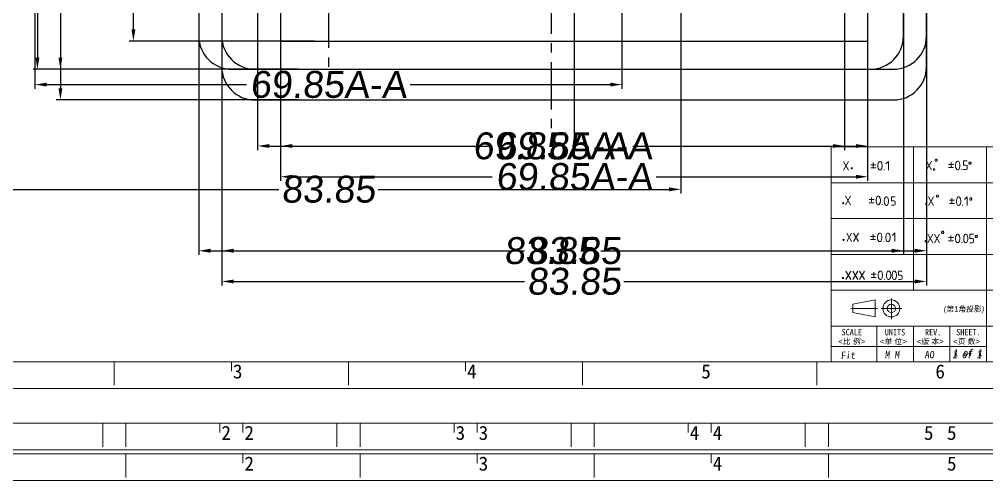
# Model space of a CAD drawing. Extents: x -144 to 4730, y -3845 to 502.
# Drawn here: x -9 to 106.1, y -279.9 to -225 of the extents above; entities that cross this region are included whole.
import ezdxf

# ---------------------------------------------------------------- set-up
doc = ezdxf.new("R2010")
doc.units = 0
doc.header["$LTSCALE"] = 15
doc.header["$MEASUREMENT"] = 0
doc.linetypes.add('CENTER', pattern=[0.6, 0.375, -0.075, 0.075, -0.075])
doc.layers.get('0').update_dxf_attribs({"linetype": 'CONTINUOUS'})
doc.layers.get('Defpoints').update_dxf_attribs({"linetype": 'CONTINUOUS'})
doc.layers.add('ce', color=1, linetype='CENTER', lineweight=5)
doc.layers.add('轮廊线', color=7, linetype='CONTINUOUS', lineweight=13)
doc.styles.get("Standard").update_dxf_attribs({"font": 'txt', "width": 0.8})
doc.styles.add('文字', font='宋体.ttf', dxfattribs={"oblique": 5})
doc.styles.add('标准', font='arial.ttf', dxfattribs={"oblique": 5})
doc.dimstyles.new('MSTD', dxfattribs={"dimtxt": 3.2, "dimasz": 1.4, "dimexe": 0.5, "dimexo": 0.5, "dimgap": 0.5, "dimtad": 0, "dimzin": 1, "dimdsep": 46, "dimtxsty": '标准', "dimcen": 0, "dimclrd": 5, "dimclre": 5, "dimclrt": 3, "dimadec": 1, "dimazin": 2, "dimtfac": 0.5, "dimtmove": 0, "dimatfit": 3, "dimfxl": 0, "dimlwd": -1, "dimarcsym": 0})

# ---------------------------------------------------------------- blocks, each defined once
blk = doc.blocks.new('A4h')
at = {"layer": '轮廊线', "color": 7, "lineweight": 13}
for p, q in [((-252.81, 3.71), (-4.81, 3.71)), ((-223.31, 3.71), (-223.31, 0.45)), ((-207.06, 3.71), (-207.06, 2.41)), ((-190.8, 3.71), (-190.8, 0.45)), ((-174.54, 3.71), (-174.54, 2.41)), ((-158.28, 3.71), (-158.28, 0.45)), ((-142.03, 3.71), (-142.03, 2.41)), ((-125.77, 3.71), (-125.77, 0.45)), ((-93.25, 3.71), (-93.25, 0.45)), ((0, 0), (-257.52, 0))]:
    blk.add_line(p, q, dxfattribs=at)
at = {"layer": '轮廊线', "color": 7}
for s, p in [('2', (-206.85, 1.4)), ('3', (-174.33, 1.4)), ('4', (-141.82, 1.4)), ('5', (-109.3, 1.4)), ('6', (-76.79, 1.4))]:
    blk.add_text(s, height=1.95, dxfattribs=at).set_placement(p)
blk = doc.blocks.new('*D248')
at = {"color": 5, "lineweight": -2}
for p, q in [((-14.19, -216.33), (-14.19, -245.74)), ((69.66, -216.33), (69.66, -245.74))]:
    blk.add_line(p, q, dxfattribs=at)
at = {"color": 5}
for p, q in [((-12.79, -245.24), (21.82, -245.24)), ((33.64, -245.24), (68.26, -245.24))]:
    blk.add_line(p, q, dxfattribs=at)
for points in [[(-12.79, -245.47), (-12.79, -245), (-14.19, -245.24)], [(68.26, -245), (68.26, -245.47), (69.66, -245.24)]]:
    blk.add_solid(points, dxfattribs=at)
at = {"layer": 'Defpoints', "color": 0, "lineweight": -3}
for p in [(-14.19, -215.83), (69.66, -215.83), (69.66, -245.24)]:
    blk.add_point(p, dxfattribs=at)
at = {"color": 3, "lineweight": -2, "insert": (27.73, -245.24), "char_height": 3.2, "attachment_point": 5, "style": '标准'}
blk.add_mtext('83.85', dxfattribs=at)
blk = doc.blocks.new('*D249')
at = {"color": 5, "lineweight": -2}
for p, q in [((62.66, -212.43), (62.66, -233.27)), ((-7.19, -214.77), (-7.19, -233.27))]:
    blk.add_line(p, q, dxfattribs=at)
at = {"color": 5}
for p, q in [((-5.79, -232.77), (17.99, -232.77)), ((37.47, -232.77), (61.26, -232.77))]:
    blk.add_line(p, q, dxfattribs=at)
for points in [[(-5.79, -233), (-5.79, -232.54), (-7.19, -232.77)], [(61.26, -232.54), (61.26, -233), (62.66, -232.77)]]:
    blk.add_solid(points, dxfattribs=at)
at = {"layer": 'Defpoints', "color": 0, "lineweight": -3}
for p in [(62.66, -211.93), (-7.19, -214.27), (62.66, -232.77)]:
    blk.add_point(p, dxfattribs=at)
at = {"color": 3, "lineweight": -2, "insert": (27.73, -232.77), "char_height": 3.2, "attachment_point": 5, "style": '标准'}
blk.add_mtext('69.85A-A', dxfattribs=at)
blk = doc.blocks.new('*D271')
at = {"color": 5, "lineweight": -2}
for p, q in [((15.04, -227.29), (15.04, -256.7)), ((98.89, -227.29), (98.89, -256.7))]:
    blk.add_line(p, q, dxfattribs=at)
at = {"color": 5}
for p, q in [((16.44, -256.2), (51.06, -256.2)), ((62.88, -256.2), (97.49, -256.2))]:
    blk.add_line(p, q, dxfattribs=at)
for points in [[(16.44, -256.43), (16.44, -255.97), (15.04, -256.2)], [(97.49, -255.97), (97.49, -256.43), (98.89, -256.2)]]:
    blk.add_solid(points, dxfattribs=at)
at = {"layer": 'Defpoints', "color": 0, "lineweight": -3}
for p in [(15.04, -226.79), (98.89, -226.79), (98.89, -256.2)]:
    blk.add_point(p, dxfattribs=at)
at = {"color": 3, "lineweight": -2, "insert": (56.97, -256.2), "char_height": 3.2, "attachment_point": 5, "style": '标准'}
blk.add_mtext('83.85', dxfattribs=at)
blk = doc.blocks.new('*D272')
at = {"color": 5, "lineweight": -2}
for p, q in [((91.89, -223.4), (91.89, -244.24)), ((22.04, -225.73), (22.04, -244.24))]:
    blk.add_line(p, q, dxfattribs=at)
at = {"color": 5}
for p, q in [((23.44, -243.74), (47.23, -243.74)), ((66.71, -243.74), (90.49, -243.74))]:
    blk.add_line(p, q, dxfattribs=at)
for points in [[(23.44, -243.97), (23.44, -243.5), (22.04, -243.74)], [(90.49, -243.5), (90.49, -243.97), (91.89, -243.74)]]:
    blk.add_solid(points, dxfattribs=at)
at = {"layer": 'Defpoints', "color": 0, "lineweight": -3}
for p in [(91.89, -222.9), (22.04, -225.23), (91.89, -243.74)]:
    blk.add_point(p, dxfattribs=at)
at = {"color": 3, "lineweight": -2, "insert": (56.97, -243.74), "char_height": 3.2, "attachment_point": 5, "style": '标准'}
blk.add_mtext('69.85A-A', dxfattribs=at)
blk = doc.blocks.new('*D273')
at = {"color": 5, "lineweight": -2}
for p, q in [((26.09, -157.75), (4.03, -157.75)), ((26.09, -227.6), (4.03, -227.6))]:
    blk.add_line(p, q, dxfattribs=at)
at = {"color": 5}
for p, q in [((4.53, -182.94), (4.53, -159.15)), ((4.53, -226.2), (4.53, -202.41))]:
    blk.add_line(p, q, dxfattribs=at)
for points in [[(4.29, -159.15), (4.76, -159.15), (4.53, -157.75)], [(4.76, -226.2), (4.29, -226.2), (4.53, -227.6)]]:
    blk.add_solid(points, dxfattribs=at)
at = {"layer": 'Defpoints', "color": 0, "lineweight": -3}
for p in [(4.53, -157.75), (26.59, -157.75), (26.59, -227.6)]:
    blk.add_point(p, dxfattribs=at)
at = {"color": 3, "lineweight": -2, "insert": (4.53, -192.68), "char_height": 3.2, "attachment_point": 5, "rotation": 90, "style": '标准'}
blk.add_mtext('69.85A-A', dxfattribs=at)
blk = doc.blocks.new('*D274')
at = {"color": 5, "lineweight": -2}
for p, q in [((24.14, -150.75), (-4.66, -150.75)), ((24.14, -234.6), (-4.66, -234.6))]:
    blk.add_line(p, q, dxfattribs=at)
at = {"color": 5}
for p, q in [((-4.16, -152.15), (-4.16, -186.76)), ((-4.16, -198.59), (-4.16, -233.2))]:
    blk.add_line(p, q, dxfattribs=at)
for points in [[(-4.39, -152.15), (-3.93, -152.15), (-4.16, -150.75)], [(-3.93, -233.2), (-4.39, -233.2), (-4.16, -234.6)]]:
    blk.add_solid(points, dxfattribs=at)
at = {"layer": 'Defpoints', "color": 0, "lineweight": -3}
for p in [(24.64, -150.75), (-4.16, -234.6), (24.64, -234.6)]:
    blk.add_point(p, dxfattribs=at)
at = {"color": 3, "lineweight": -2, "insert": (-4.16, -192.68), "char_height": 3.2, "attachment_point": 5, "rotation": 90, "style": '标准'}
blk.add_mtext('83.85', dxfattribs=at)
blk = doc.blocks.new('*D294')
at = {"color": 5, "lineweight": -2}
for p, q in [((15.04, -223.64), (15.04, -253.05)), ((98.89, -223.64), (98.89, -253.05))]:
    blk.add_line(p, q, dxfattribs=at)
at = {"color": 5}
for p, q in [((16.44, -252.55), (51.06, -252.55)), ((62.88, -252.55), (97.49, -252.55))]:
    blk.add_line(p, q, dxfattribs=at)
for points in [[(16.44, -252.78), (16.44, -252.31), (15.04, -252.55)], [(97.49, -252.31), (97.49, -252.78), (98.89, -252.55)]]:
    blk.add_solid(points, dxfattribs=at)
at = {"layer": 'Defpoints', "color": 0, "lineweight": -3}
for p in [(15.04, -223.14), (98.89, -223.14), (98.89, -252.55)]:
    blk.add_point(p, dxfattribs=at)
at = {"color": 3, "lineweight": -2, "insert": (56.97, -252.55), "char_height": 3.2, "attachment_point": 5, "style": '标准'}
blk.add_mtext('83.85', dxfattribs=at)
blk = doc.blocks.new('*D295')
at = {"color": 5, "lineweight": -2}
for p, q in [((91.89, -219.74), (91.89, -240.58)), ((22.04, -222.08), (22.04, -240.58))]:
    blk.add_line(p, q, dxfattribs=at)
at = {"color": 5}
for p, q in [((23.44, -240.08), (47.23, -240.08)), ((66.71, -240.08), (90.49, -240.08))]:
    blk.add_line(p, q, dxfattribs=at)
for points in [[(23.44, -240.31), (23.44, -239.85), (22.04, -240.08)], [(90.49, -239.85), (90.49, -240.31), (91.89, -240.08)]]:
    blk.add_solid(points, dxfattribs=at)
at = {"layer": 'Defpoints', "color": 0, "lineweight": -3}
for p in [(91.89, -219.24), (22.04, -221.58), (91.89, -240.08)]:
    blk.add_point(p, dxfattribs=at)
at = {"color": 3, "lineweight": -2, "insert": (56.97, -240.08), "char_height": 3.2, "attachment_point": 5, "style": '标准'}
blk.add_mtext('69.85A-A', dxfattribs=at)
blk = doc.blocks.new('*D297')
at = {"color": 5, "lineweight": -2}
for p, q in [((24.14, -147.1), (-4.66, -147.1)), ((24.14, -230.95), (-4.66, -230.95))]:
    blk.add_line(p, q, dxfattribs=at)
at = {"color": 5}
for p, q in [((-4.16, -148.5), (-4.16, -183.11)), ((-4.16, -194.93), (-4.16, -229.55))]:
    blk.add_line(p, q, dxfattribs=at)
for points in [[(-4.39, -148.5), (-3.93, -148.5), (-4.16, -147.1)], [(-3.93, -229.55), (-4.39, -229.55), (-4.16, -230.95)]]:
    blk.add_solid(points, dxfattribs=at)
at = {"layer": 'Defpoints', "color": 0, "lineweight": -3}
for p in [(24.64, -147.1), (-4.16, -230.95), (24.64, -230.95)]:
    blk.add_point(p, dxfattribs=at)
at = {"color": 3, "lineweight": -2, "insert": (-4.16, -189.02), "char_height": 3.2, "attachment_point": 5, "rotation": 90, "style": '标准'}
blk.add_mtext('83.85', dxfattribs=at)
blk = doc.blocks.new('*D317')
at = {"color": 5, "lineweight": -2}
for p, q in [((12.3, -223.64), (12.3, -253.05)), ((96.15, -223.64), (96.15, -253.05))]:
    blk.add_line(p, q, dxfattribs=at)
at = {"color": 5}
for p, q in [((13.7, -252.55), (48.31, -252.55)), ((60.14, -252.55), (94.75, -252.55))]:
    blk.add_line(p, q, dxfattribs=at)
for points in [[(13.7, -252.78), (13.7, -252.31), (12.3, -252.55)], [(94.75, -252.31), (94.75, -252.78), (96.15, -252.55)]]:
    blk.add_solid(points, dxfattribs=at)
at = {"layer": 'Defpoints', "color": 0, "lineweight": -3}
for p in [(12.3, -223.14), (96.15, -223.14), (96.15, -252.55)]:
    blk.add_point(p, dxfattribs=at)
at = {"color": 3, "lineweight": -2, "insert": (54.23, -252.55), "char_height": 3.2, "attachment_point": 5, "style": '标准'}
blk.add_mtext('83.85', dxfattribs=at)
blk = doc.blocks.new('*D318')
at = {"color": 5, "lineweight": -2}
for p, q in [((89.15, -219.74), (89.15, -240.58)), ((19.3, -222.08), (19.3, -240.58))]:
    blk.add_line(p, q, dxfattribs=at)
at = {"color": 5}
for p, q in [((20.7, -240.08), (44.49, -240.08)), ((63.97, -240.08), (87.75, -240.08))]:
    blk.add_line(p, q, dxfattribs=at)
for points in [[(20.7, -240.31), (20.7, -239.85), (19.3, -240.08)], [(87.75, -239.85), (87.75, -240.31), (89.15, -240.08)]]:
    blk.add_solid(points, dxfattribs=at)
at = {"layer": 'Defpoints', "color": 0, "lineweight": -3}
for p in [(89.15, -219.24), (19.3, -221.58), (89.15, -240.08)]:
    blk.add_point(p, dxfattribs=at)
at = {"color": 3, "lineweight": -2, "insert": (54.23, -240.08), "char_height": 3.2, "attachment_point": 5, "style": '标准'}
blk.add_mtext('69.85A-A', dxfattribs=at)
blk = doc.blocks.new('*D320')
at = {"color": 5, "lineweight": -2}
for p, q in [((21.4, -147.1), (-7.4, -147.1)), ((21.4, -230.95), (-7.4, -230.95))]:
    blk.add_line(p, q, dxfattribs=at)
at = {"color": 5}
for p, q in [((-6.9, -148.5), (-6.9, -183.11)), ((-6.9, -194.93), (-6.9, -229.55))]:
    blk.add_line(p, q, dxfattribs=at)
for points in [[(-7.13, -148.5), (-6.67, -148.5), (-6.9, -147.1)], [(-6.67, -229.55), (-7.13, -229.55), (-6.9, -230.95)]]:
    blk.add_solid(points, dxfattribs=at)
at = {"layer": 'Defpoints', "color": 0, "lineweight": -3}
for p in [(21.9, -147.1), (-6.9, -230.95), (21.9, -230.95)]:
    blk.add_point(p, dxfattribs=at)
at = {"color": 3, "lineweight": -2, "insert": (-6.9, -189.02), "char_height": 3.2, "attachment_point": 5, "rotation": 90, "style": '标准'}
blk.add_mtext('83.85', dxfattribs=at)

msp = doc.modelspace()

# ---------------------------------------------------------------- linework, layer by layer
at = {"color": 1, "linetype": 'CENTER'}
for p, q in [((27.73, -132.782), (27.73, -231.119)), ((54.228, -140.092), (54.228, -238.429)), ((56.97, -140.092), (56.97, -238.429)), ((56.97, -143.747), (56.97, -242.084))]:
    msp.add_line(p, q, dxfattribs=at)
at = {"color": 7, "linetype": 'Continuous'}
for p, q in [((12.303, -151.02), (12.303, -227.02)), ((15.045, -151.02), (15.045, -227.02)), ((96.153, -227.02), (96.153, -151.02)), ((98.895, -227.02), (98.895, -151.02)), ((15.045, -154.675), (15.045, -230.675)), ((98.895, -230.675), (98.895, -154.675)), ((22.045, -157.75), (22.045, -227.6)), ((91.895, -227.6), (91.895, -157.75)), ((22.045, -227.6), (91.895, -227.6)), ((16.228, -230.945), (92.228, -230.945)), ((18.97, -230.945), (94.97, -230.945)), ((18.97, -234.6), (94.97, -234.6))]:
    msp.add_line(p, q, dxfattribs=at)
for centre, start, end in [((16.228, -227.02), 180, 270), ((18.97, -227.02), 180, 270), ((92.228, -227.02), 270, 0), ((94.97, -227.02), 270, 0), ((18.97, -230.675), 180, 270), ((94.97, -230.675), 270, 0)]:
    msp.add_arc(centre, 3.925, start, end, dxfattribs=at)
at = {"layer": 'ce', "lineweight": 0}
for p, q in [((94.712, -260.703), (94.712, -258.246)), ((94.712, -260.703), (94.712, -258.246)), ((89.891, -259.411), (93.05, -259.411)), ((89.891, -259.411), (93.05, -259.411)), ((93.502, -259.411), (95.969, -259.411)), ((93.502, -259.411), (95.969, -259.411))]:
    msp.add_line(p, q, dxfattribs=at)
at = {"layer": '轮廊线', "color": 7, "linetype": 'Continuous', "lineweight": 9}
for p, q in [((87.546, -240.195), (87.546, -265.771)), ((87.546, -240.195), (161.634, -240.195)), ((87.546, -240.195), (87.546, -265.771)), ((87.546, -240.195), (161.634, -240.195)), ((97.335, -240.195), (97.335, -257.245)), ((97.335, -240.195), (97.335, -257.245)), ((106.04, -240.195), (106.04, -265.771)), ((106.04, -240.195), (106.04, -265.771)), ((87.546, -244.458), (119.377, -244.458)), ((87.546, -244.458), (119.377, -244.458)), ((87.546, -248.72), (161.634, -248.72)), ((87.546, -248.72), (161.634, -248.72)), ((87.546, -252.983), (161.634, -252.983)), ((87.546, -252.983), (161.634, -252.983)), ((87.546, -257.245), (161.634, -257.245)), ((87.546, -257.245), (161.634, -257.245)), ((92.782, -258.401), (90.112, -258.906)), ((92.782, -258.401), (90.112, -258.906)), ((90.112, -258.906), (90.112, -259.411)), ((90.112, -258.906), (90.112, -259.411)), ((92.782, -258.401), (92.782, -259.411)), ((92.782, -258.401), (92.782, -259.411)), ((90.112, -259.915), (90.112, -259.411)), ((90.112, -259.915), (90.112, -259.411)), ((92.782, -260.42), (90.112, -259.915)), ((92.782, -260.42), (90.112, -259.915)), ((92.782, -260.42), (92.782, -259.411)), ((92.782, -260.42), (92.782, -259.411)), ((87.546, -261.508), (161.634, -261.508)), ((87.546, -261.508), (161.634, -261.508)), ((92.982, -261.508), (92.982, -265.771)), ((92.982, -261.508), (92.982, -265.771)), ((97.335, -261.508), (97.335, -265.771)), ((97.335, -261.508), (97.335, -265.771)), ((101.688, -261.508), (101.688, -265.771)), ((101.688, -261.508), (101.688, -265.771)), ((106.04, -263.946), (87.546, -263.946)), ((106.04, -263.946), (87.546, -263.946))]:
    msp.add_line(p, q, dxfattribs=at)
at = {"layer": '轮廊线', "color": 3, "lineweight": 9}
for p, q in [((99.907, -241.724), (99.97, -241.63)), ((99.907, -241.724), (99.97, -241.63)), ((99.97, -241.63), (100.096, -241.63)), ((99.97, -241.63), (100.096, -241.63)), ((100.096, -241.63), (100.159, -241.724)), ((100.096, -241.63), (100.159, -241.724)), ((89.019, -241.916), (89.603, -242.939)), ((89.019, -242.939), (89.603, -241.916)), ((89.019, -241.916), (89.603, -242.939)), ((89.019, -242.939), (89.603, -241.916)), ((89.927, -242.734), (89.959, -242.671)), ((89.927, -242.734), (89.959, -242.671)), ((89.959, -242.813), (89.927, -242.734)), ((89.959, -242.813), (89.927, -242.734)), ((89.959, -242.671), (90.053, -242.671)), ((89.959, -242.671), (90.053, -242.671)), ((90.053, -242.813), (89.959, -242.813)), ((90.053, -242.813), (89.959, -242.813)), ((90.053, -242.671), (90.084, -242.734)), ((90.053, -242.671), (90.084, -242.734)), ((90.084, -242.734), (90.053, -242.813)), ((90.084, -242.734), (90.053, -242.813)), ((92.267, -242.309), (92.866, -242.309)), ((92.267, -242.309), (92.866, -242.309)), ((92.267, -242.687), (92.866, -242.687)), ((92.267, -242.687), (92.866, -242.687)), ((92.566, -242.058), (92.566, -242.593)), ((92.566, -242.058), (92.566, -242.593)), ((93.141, -242.135), (93.104, -242.354)), ((93.141, -242.135), (93.104, -242.354)), ((93.104, -242.354), (93.104, -242.501)), ((93.104, -242.354), (93.104, -242.501)), ((93.104, -242.501), (93.141, -242.72)), ((93.104, -242.501), (93.141, -242.72)), ((93.25, -241.952), (93.141, -242.135)), ((93.25, -241.952), (93.141, -242.135)), ((93.141, -242.72), (93.25, -242.903)), ((93.141, -242.72), (93.25, -242.903)), ((93.323, -241.916), (93.25, -241.952)), ((93.323, -241.916), (93.25, -241.952)), ((93.396, -241.916), (93.323, -241.916)), ((93.396, -241.916), (93.323, -241.916)), ((93.469, -241.952), (93.396, -241.916)), ((93.469, -241.952), (93.396, -241.916)), ((93.579, -242.135), (93.469, -241.952)), ((93.579, -242.135), (93.469, -241.952)), ((93.469, -242.903), (93.579, -242.72)), ((93.469, -242.903), (93.579, -242.72)), ((93.616, -242.354), (93.579, -242.135)), ((93.616, -242.354), (93.579, -242.135)), ((93.579, -242.72), (93.616, -242.501)), ((93.579, -242.72), (93.616, -242.501)), ((93.616, -242.501), (93.616, -242.354)), ((93.616, -242.501), (93.616, -242.354)), ((94.367, -241.916), (94.075, -242.208)), ((94.367, -241.916), (94.075, -242.208)), ((94.367, -242.939), (94.367, -241.916)), ((94.367, -242.939), (94.367, -241.916)), ((98.905, -241.877), (99.49, -242.9)), ((98.905, -242.9), (99.49, -241.877)), ((98.905, -241.877), (99.49, -242.9)), ((98.905, -242.9), (99.49, -241.877)), ((99.717, -242.866), (99.748, -242.803)), ((99.717, -242.866), (99.748, -242.803)), ((99.748, -242.803), (99.843, -242.803)), ((99.748, -242.803), (99.843, -242.803)), ((99.843, -242.803), (99.874, -242.866)), ((99.843, -242.803), (99.874, -242.866)), ((99.907, -241.787), (99.907, -241.724)), ((99.907, -241.787), (99.907, -241.724)), ((99.97, -241.882), (99.907, -241.787)), ((99.97, -241.882), (99.907, -241.787)), ((100.096, -241.882), (99.97, -241.882)), ((100.096, -241.882), (99.97, -241.882)), ((100.159, -241.787), (100.096, -241.882)), ((100.159, -241.787), (100.096, -241.882)), ((100.159, -241.724), (100.159, -241.787)), ((100.159, -241.724), (100.159, -241.787)), ((101.525, -242.271), (102.123, -242.271)), ((101.525, -242.271), (102.123, -242.271)), ((101.525, -242.648), (102.123, -242.648)), ((101.525, -242.648), (102.123, -242.648)), ((101.824, -242.019), (101.824, -242.554)), ((101.824, -242.019), (101.824, -242.554)), ((102.398, -242.096), (102.362, -242.316)), ((102.398, -242.096), (102.362, -242.316)), ((102.362, -242.316), (102.362, -242.462)), ((102.362, -242.316), (102.362, -242.462)), ((102.362, -242.462), (102.398, -242.681)), ((102.362, -242.462), (102.398, -242.681)), ((102.508, -241.914), (102.398, -242.096)), ((102.508, -241.914), (102.398, -242.096)), ((102.398, -242.681), (102.508, -242.864)), ((102.398, -242.681), (102.508, -242.864)), ((102.581, -241.877), (102.508, -241.914)), ((102.581, -241.877), (102.508, -241.914)), ((102.654, -241.877), (102.581, -241.877)), ((102.654, -241.877), (102.581, -241.877)), ((102.727, -241.914), (102.654, -241.877)), ((102.727, -241.914), (102.654, -241.877)), ((102.837, -242.096), (102.727, -241.914)), ((102.837, -242.096), (102.727, -241.914)), ((102.727, -242.864), (102.837, -242.681)), ((102.727, -242.864), (102.837, -242.681)), ((102.874, -242.316), (102.837, -242.096)), ((102.874, -242.316), (102.837, -242.096)), ((102.837, -242.681), (102.874, -242.462)), ((102.837, -242.681), (102.874, -242.462)), ((102.874, -242.462), (102.874, -242.316)), ((102.874, -242.462), (102.874, -242.316)), ((103.103, -242.9), (103.103, -242.827)), ((103.103, -242.9), (103.103, -242.827)), ((103.315, -241.858), (103.753, -241.858)), ((103.315, -242.37), (103.315, -241.858)), ((103.315, -241.858), (103.753, -241.858)), ((103.315, -242.37), (103.315, -241.858)), ((103.607, -242.37), (103.315, -242.37)), ((103.607, -242.37), (103.315, -242.37)), ((103.717, -242.406), (103.607, -242.37)), ((103.717, -242.406), (103.607, -242.37)), ((103.607, -242.881), (103.717, -242.845)), ((103.607, -242.881), (103.717, -242.845)), ((103.753, -242.516), (103.717, -242.406)), ((103.753, -242.516), (103.717, -242.406)), ((103.717, -242.845), (103.753, -242.735)), ((103.717, -242.845), (103.753, -242.735)), ((103.753, -242.735), (103.753, -242.516)), ((103.753, -242.735), (103.753, -242.516)), ((103.949, -242.082), (104.012, -241.987)), ((103.949, -242.082), (104.012, -241.987)), ((103.949, -242.145), (103.949, -242.082)), ((103.949, -242.145), (103.949, -242.082)), ((104.012, -242.239), (103.949, -242.145)), ((104.012, -242.239), (103.949, -242.145)), ((104.012, -241.987), (104.138, -241.987)), ((104.012, -241.987), (104.138, -241.987)), ((104.138, -242.239), (104.012, -242.239)), ((104.138, -242.239), (104.012, -242.239)), ((104.138, -241.987), (104.201, -242.082)), ((104.138, -241.987), (104.201, -242.082)), ((104.201, -242.145), (104.138, -242.239)), ((104.201, -242.145), (104.138, -242.239)), ((104.201, -242.082), (104.201, -242.145)), ((104.201, -242.082), (104.201, -242.145)), ((93.25, -242.903), (93.323, -242.939)), ((93.25, -242.903), (93.323, -242.939)), ((93.323, -242.939), (93.396, -242.939)), ((93.323, -242.939), (93.396, -242.939)), ((93.396, -242.939), (93.469, -242.903)), ((93.396, -242.939), (93.469, -242.903)), ((93.845, -242.939), (93.845, -242.866)), ((93.845, -242.939), (93.845, -242.866)), ((99.748, -242.945), (99.717, -242.866)), ((99.748, -242.945), (99.717, -242.866)), ((99.843, -242.945), (99.748, -242.945)), ((99.843, -242.945), (99.748, -242.945)), ((99.874, -242.866), (99.843, -242.945)), ((99.874, -242.866), (99.843, -242.945)), ((102.508, -242.864), (102.581, -242.9)), ((102.508, -242.864), (102.581, -242.9)), ((102.581, -242.9), (102.654, -242.9)), ((102.581, -242.9), (102.654, -242.9)), ((102.654, -242.9), (102.727, -242.864)), ((102.654, -242.9), (102.727, -242.864)), ((103.315, -242.881), (103.607, -242.881)), ((103.315, -242.881), (103.607, -242.881)), ((89.249, -246.055), (89.834, -247.078)), ((89.249, -247.078), (89.834, -246.055)), ((89.249, -246.055), (89.834, -247.078)), ((89.249, -247.078), (89.834, -246.055)), ((92.36, -246.196), (92.36, -246.731)), ((92.36, -246.196), (92.36, -246.731)), ((92.934, -246.274), (92.898, -246.493)), ((92.934, -246.274), (92.898, -246.493)), ((93.044, -246.091), (92.934, -246.274)), ((93.044, -246.091), (92.934, -246.274)), ((93.117, -246.055), (93.044, -246.091)), ((93.117, -246.055), (93.044, -246.091)), ((93.19, -246.055), (93.117, -246.055)), ((93.19, -246.055), (93.117, -246.055)), ((93.263, -246.091), (93.19, -246.055)), ((93.263, -246.091), (93.19, -246.055)), ((93.373, -246.274), (93.263, -246.091)), ((93.373, -246.274), (93.263, -246.091)), ((93.409, -246.493), (93.373, -246.274)), ((93.409, -246.493), (93.373, -246.274)), ((94.018, -246.156), (93.908, -246.339)), ((94.018, -246.156), (93.908, -246.339)), ((94.091, -246.12), (94.018, -246.156)), ((94.091, -246.12), (94.018, -246.156)), ((94.164, -246.12), (94.091, -246.12)), ((94.164, -246.12), (94.091, -246.12)), ((94.237, -246.156), (94.164, -246.12)), ((94.237, -246.156), (94.164, -246.12)), ((94.347, -246.339), (94.237, -246.156)), ((94.347, -246.339), (94.237, -246.156)), ((94.733, -246.11), (95.172, -246.11)), ((94.733, -246.621), (94.733, -246.11)), ((94.733, -246.11), (95.172, -246.11)), ((94.733, -246.621), (94.733, -246.11)), ((99.135, -246.149), (99.719, -247.172)), ((99.135, -247.172), (99.719, -246.149)), ((99.135, -246.149), (99.719, -247.172)), ((99.135, -247.172), (99.719, -246.149)), ((99.135, -246.149), (99.719, -247.172)), ((99.135, -247.172), (99.719, -246.149)), ((99.135, -246.149), (99.719, -247.172)), ((99.135, -247.172), (99.719, -246.149)), ((100.086, -246.025), (100.149, -245.93)), ((100.086, -246.025), (100.149, -245.93)), ((100.086, -246.088), (100.086, -246.025)), ((100.086, -246.088), (100.086, -246.025)), ((100.149, -246.182), (100.086, -246.088)), ((100.149, -246.182), (100.086, -246.088)), ((100.149, -245.93), (100.275, -245.93)), ((100.149, -245.93), (100.275, -245.93)), ((100.275, -246.182), (100.149, -246.182)), ((100.275, -246.182), (100.149, -246.182)), ((100.275, -245.93), (100.338, -246.025)), ((100.275, -245.93), (100.338, -246.025)), ((100.338, -246.088), (100.275, -246.182)), ((100.338, -246.088), (100.275, -246.182)), ((100.338, -246.025), (100.338, -246.088)), ((100.338, -246.025), (100.338, -246.088)), ((101.914, -246.291), (101.914, -246.826)), ((101.914, -246.291), (101.914, -246.826)), ((101.914, -246.291), (101.914, -246.826)), ((101.914, -246.291), (101.914, -246.826)), ((102.598, -246.186), (102.488, -246.368)), ((102.598, -246.186), (102.488, -246.368)), ((102.598, -246.186), (102.488, -246.368)), ((102.598, -246.186), (102.488, -246.368)), ((102.671, -246.149), (102.598, -246.186)), ((102.671, -246.149), (102.598, -246.186)), ((102.671, -246.149), (102.598, -246.186)), ((102.671, -246.149), (102.598, -246.186)), ((102.744, -246.149), (102.671, -246.149)), ((102.744, -246.149), (102.671, -246.149)), ((102.744, -246.149), (102.671, -246.149)), ((102.744, -246.149), (102.671, -246.149)), ((102.817, -246.186), (102.744, -246.149)), ((102.817, -246.186), (102.744, -246.149)), ((102.817, -246.186), (102.744, -246.149)), ((102.817, -246.186), (102.744, -246.149)), ((102.927, -246.368), (102.817, -246.186)), ((102.927, -246.368), (102.817, -246.186)), ((102.927, -246.368), (102.817, -246.186)), ((102.927, -246.368), (102.817, -246.186)), ((103.715, -246.149), (103.422, -246.441)), ((103.715, -246.149), (103.422, -246.441)), ((103.715, -246.149), (103.422, -246.441)), ((103.715, -246.149), (103.422, -246.441)), ((103.715, -247.172), (103.715, -246.149)), ((103.715, -247.172), (103.715, -246.149)), ((103.715, -247.172), (103.715, -246.149)), ((103.715, -247.172), (103.715, -246.149)), ((104.038, -246.354), (104.101, -246.259)), ((104.038, -246.354), (104.101, -246.259)), ((104.038, -246.354), (104.101, -246.259)), ((104.038, -246.354), (104.101, -246.259)), ((104.101, -246.259), (104.227, -246.259)), ((104.101, -246.259), (104.227, -246.259)), ((104.101, -246.259), (104.227, -246.259)), ((104.101, -246.259), (104.227, -246.259)), ((104.227, -246.259), (104.29, -246.354)), ((104.227, -246.259), (104.29, -246.354)), ((104.227, -246.259), (104.29, -246.354)), ((104.227, -246.259), (104.29, -246.354)), ((88.907, -246.873), (88.938, -246.81)), ((88.907, -246.873), (88.938, -246.81)), ((88.938, -246.952), (88.907, -246.873)), ((88.938, -246.952), (88.907, -246.873)), ((88.938, -246.81), (89.033, -246.81)), ((88.938, -246.81), (89.033, -246.81)), ((89.033, -246.952), (88.938, -246.952)), ((89.033, -246.952), (88.938, -246.952)), ((89.033, -246.81), (89.064, -246.873)), ((89.033, -246.81), (89.064, -246.873)), ((89.064, -246.873), (89.033, -246.952)), ((89.064, -246.873), (89.033, -246.952)), ((92.061, -246.448), (92.659, -246.448)), ((92.061, -246.448), (92.659, -246.448)), ((92.061, -246.826), (92.659, -246.826)), ((92.061, -246.826), (92.659, -246.826)), ((92.898, -246.493), (92.898, -246.639)), ((92.898, -246.493), (92.898, -246.639)), ((92.898, -246.639), (92.934, -246.858)), ((92.898, -246.639), (92.934, -246.858)), ((92.934, -246.858), (93.044, -247.041)), ((92.934, -246.858), (93.044, -247.041)), ((93.044, -247.041), (93.117, -247.078)), ((93.044, -247.041), (93.117, -247.078)), ((93.117, -247.078), (93.19, -247.078)), ((93.117, -247.078), (93.19, -247.078)), ((93.19, -247.078), (93.263, -247.041)), ((93.19, -247.078), (93.263, -247.041)), ((93.263, -247.041), (93.373, -246.858)), ((93.263, -247.041), (93.373, -246.858)), ((93.373, -246.858), (93.409, -246.639)), ((93.373, -246.858), (93.409, -246.639)), ((93.409, -246.639), (93.409, -246.493)), ((93.409, -246.639), (93.409, -246.493)), ((93.639, -247.078), (93.639, -247.005)), ((93.639, -247.078), (93.639, -247.005)), ((93.908, -246.339), (93.872, -246.558)), ((93.908, -246.339), (93.872, -246.558)), ((93.872, -246.558), (93.872, -246.704)), ((93.872, -246.558), (93.872, -246.704)), ((93.872, -246.704), (93.908, -246.923)), ((93.872, -246.704), (93.908, -246.923)), ((93.908, -246.923), (94.018, -247.106)), ((93.908, -246.923), (94.018, -247.106)), ((94.018, -247.106), (94.091, -247.143)), ((94.018, -247.106), (94.091, -247.143)), ((94.091, -247.143), (94.164, -247.143)), ((94.091, -247.143), (94.164, -247.143)), ((94.164, -247.143), (94.237, -247.106)), ((94.164, -247.143), (94.237, -247.106)), ((94.237, -247.106), (94.347, -246.923)), ((94.237, -247.106), (94.347, -246.923)), ((94.383, -246.558), (94.347, -246.339)), ((94.383, -246.558), (94.347, -246.339)), ((94.347, -246.923), (94.383, -246.704)), ((94.347, -246.923), (94.383, -246.704)), ((94.383, -246.704), (94.383, -246.558)), ((94.383, -246.704), (94.383, -246.558)), ((95.026, -246.621), (94.733, -246.621)), ((95.026, -246.621), (94.733, -246.621)), ((94.733, -247.133), (95.026, -247.133)), ((94.733, -247.133), (95.026, -247.133)), ((95.135, -246.658), (95.026, -246.621)), ((95.135, -246.658), (95.026, -246.621)), ((95.026, -247.133), (95.135, -247.096)), ((95.026, -247.133), (95.135, -247.096)), ((95.172, -246.767), (95.135, -246.658)), ((95.172, -246.767), (95.135, -246.658)), ((95.135, -247.096), (95.172, -246.987)), ((95.135, -247.096), (95.172, -246.987)), ((95.172, -246.987), (95.172, -246.767)), ((95.172, -246.987), (95.172, -246.767)), ((98.795, -246.968), (98.826, -246.905)), ((98.795, -246.968), (98.826, -246.905)), ((98.795, -246.968), (98.826, -246.905)), ((98.795, -246.968), (98.826, -246.905)), ((98.826, -247.046), (98.795, -246.968)), ((98.826, -247.046), (98.795, -246.968)), ((98.826, -247.046), (98.795, -246.968)), ((98.826, -247.046), (98.795, -246.968)), ((98.826, -246.905), (98.921, -246.905)), ((98.826, -246.905), (98.921, -246.905)), ((98.826, -246.905), (98.921, -246.905)), ((98.826, -246.905), (98.921, -246.905)), ((98.921, -247.046), (98.826, -247.046)), ((98.921, -247.046), (98.826, -247.046)), ((98.921, -247.046), (98.826, -247.046)), ((98.921, -247.046), (98.826, -247.046)), ((98.921, -246.905), (98.952, -246.968)), ((98.921, -246.905), (98.952, -246.968)), ((98.921, -246.905), (98.952, -246.968)), ((98.921, -246.905), (98.952, -246.968)), ((98.952, -246.968), (98.921, -247.046)), ((98.952, -246.968), (98.921, -247.046)), ((98.952, -246.968), (98.921, -247.046)), ((98.952, -246.968), (98.921, -247.046)), ((101.615, -246.543), (102.213, -246.543)), ((101.615, -246.543), (102.213, -246.543)), ((101.615, -246.543), (102.213, -246.543)), ((101.615, -246.543), (102.213, -246.543)), ((101.615, -246.92), (102.213, -246.92)), ((101.615, -246.92), (102.213, -246.92)), ((101.615, -246.92), (102.213, -246.92)), ((101.615, -246.92), (102.213, -246.92)), ((102.488, -246.368), (102.452, -246.588)), ((102.488, -246.368), (102.452, -246.588)), ((102.488, -246.368), (102.452, -246.588)), ((102.488, -246.368), (102.452, -246.588)), ((102.452, -246.588), (102.452, -246.734)), ((102.452, -246.588), (102.452, -246.734)), ((102.452, -246.588), (102.452, -246.734)), ((102.452, -246.588), (102.452, -246.734)), ((102.452, -246.734), (102.488, -246.953)), ((102.452, -246.734), (102.488, -246.953)), ((102.452, -246.734), (102.488, -246.953)), ((102.452, -246.734), (102.488, -246.953)), ((102.488, -246.953), (102.598, -247.136)), ((102.488, -246.953), (102.598, -247.136)), ((102.488, -246.953), (102.598, -247.136)), ((102.488, -246.953), (102.598, -247.136)), ((102.598, -247.136), (102.671, -247.172)), ((102.598, -247.136), (102.671, -247.172)), ((102.598, -247.136), (102.671, -247.172)), ((102.598, -247.136), (102.671, -247.172)), ((102.671, -247.172), (102.744, -247.172)), ((102.671, -247.172), (102.744, -247.172)), ((102.671, -247.172), (102.744, -247.172)), ((102.671, -247.172), (102.744, -247.172)), ((102.744, -247.172), (102.817, -247.136)), ((102.744, -247.172), (102.817, -247.136)), ((102.744, -247.172), (102.817, -247.136)), ((102.744, -247.172), (102.817, -247.136)), ((102.817, -247.136), (102.927, -246.953)), ((102.817, -247.136), (102.927, -246.953)), ((102.817, -247.136), (102.927, -246.953)), ((102.817, -247.136), (102.927, -246.953)), ((102.963, -246.588), (102.927, -246.368)), ((102.963, -246.588), (102.927, -246.368)), ((102.963, -246.588), (102.927, -246.368)), ((102.963, -246.588), (102.927, -246.368)), ((102.927, -246.953), (102.963, -246.734)), ((102.927, -246.953), (102.963, -246.734)), ((102.927, -246.953), (102.963, -246.734)), ((102.927, -246.953), (102.963, -246.734)), ((102.963, -246.734), (102.963, -246.588)), ((102.963, -246.734), (102.963, -246.588)), ((102.963, -246.734), (102.963, -246.588)), ((102.963, -246.734), (102.963, -246.588)), ((103.193, -247.172), (103.193, -247.099)), ((103.193, -247.172), (103.193, -247.099)), ((103.193, -247.172), (103.193, -247.099)), ((103.193, -247.172), (103.193, -247.099)), ((104.038, -246.417), (104.038, -246.354)), ((104.038, -246.417), (104.038, -246.354)), ((104.038, -246.417), (104.038, -246.354)), ((104.038, -246.417), (104.038, -246.354)), ((104.101, -246.511), (104.038, -246.417)), ((104.101, -246.511), (104.038, -246.417)), ((104.101, -246.511), (104.038, -246.417)), ((104.101, -246.511), (104.038, -246.417)), ((104.227, -246.511), (104.101, -246.511)), ((104.227, -246.511), (104.101, -246.511)), ((104.227, -246.511), (104.101, -246.511)), ((104.227, -246.511), (104.101, -246.511)), ((104.29, -246.417), (104.227, -246.511)), ((104.29, -246.417), (104.227, -246.511)), ((104.29, -246.417), (104.227, -246.511)), ((104.29, -246.417), (104.227, -246.511)), ((104.29, -246.354), (104.29, -246.417)), ((104.29, -246.354), (104.29, -246.417)), ((104.29, -246.354), (104.29, -246.417)), ((104.29, -246.354), (104.29, -246.417)), ((89.402, -250.441), (89.986, -251.464)), ((89.402, -251.464), (89.986, -250.441)), ((89.402, -250.441), (89.986, -251.464)), ((89.402, -251.464), (89.986, -250.441)), ((90.216, -250.441), (90.8, -251.464)), ((90.216, -251.464), (90.8, -250.441)), ((90.216, -250.441), (90.8, -251.464)), ((90.216, -251.464), (90.8, -250.441)), ((92.24, -250.834), (92.839, -250.834)), ((92.24, -250.834), (92.839, -250.834)), ((92.539, -250.582), (92.539, -251.117)), ((92.539, -250.582), (92.539, -251.117)), ((93.114, -250.66), (93.077, -250.879)), ((93.114, -250.66), (93.077, -250.879)), ((93.077, -250.879), (93.077, -251.025)), ((93.077, -250.879), (93.077, -251.025)), ((93.223, -250.477), (93.114, -250.66)), ((93.223, -250.477), (93.114, -250.66)), ((93.296, -250.441), (93.223, -250.477)), ((93.296, -250.441), (93.223, -250.477)), ((93.369, -250.441), (93.296, -250.441)), ((93.369, -250.441), (93.296, -250.441)), ((93.442, -250.477), (93.369, -250.441)), ((93.442, -250.477), (93.369, -250.441)), ((93.552, -250.66), (93.442, -250.477)), ((93.552, -250.66), (93.442, -250.477)), ((93.589, -250.879), (93.552, -250.66)), ((93.589, -250.879), (93.552, -250.66)), ((93.589, -251.025), (93.589, -250.879)), ((93.589, -251.025), (93.589, -250.879)), ((94.084, -250.66), (94.047, -250.879)), ((94.084, -250.66), (94.047, -250.879)), ((94.047, -250.879), (94.047, -251.025)), ((94.047, -250.879), (94.047, -251.025)), ((94.194, -250.477), (94.084, -250.66)), ((94.194, -250.477), (94.084, -250.66)), ((94.267, -250.441), (94.194, -250.477)), ((94.267, -250.441), (94.194, -250.477)), ((94.34, -250.441), (94.267, -250.441)), ((94.34, -250.441), (94.267, -250.441)), ((94.413, -250.477), (94.34, -250.441)), ((94.413, -250.477), (94.34, -250.441)), ((94.523, -250.66), (94.413, -250.477)), ((94.523, -250.66), (94.413, -250.477)), ((94.559, -250.879), (94.523, -250.66)), ((94.559, -250.879), (94.523, -250.66)), ((94.559, -251.025), (94.559, -250.879)), ((94.559, -251.025), (94.559, -250.879)), ((95.135, -250.43), (94.843, -250.722)), ((95.135, -250.43), (94.843, -250.722)), ((95.135, -251.453), (95.135, -250.43)), ((95.135, -251.453), (95.135, -250.43)), ((99.046, -250.587), (99.63, -251.611)), ((99.046, -251.611), (99.63, -250.587)), ((99.046, -250.587), (99.63, -251.611)), ((99.046, -251.611), (99.63, -250.587)), ((99.86, -250.587), (100.444, -251.611)), ((99.86, -251.611), (100.444, -250.587)), ((99.86, -250.587), (100.444, -251.611)), ((99.86, -251.611), (100.444, -250.587)), ((100.693, -250.325), (100.756, -250.23)), ((100.693, -250.325), (100.756, -250.23)), ((100.693, -250.388), (100.693, -250.325)), ((100.693, -250.388), (100.693, -250.325)), ((100.756, -250.482), (100.693, -250.388)), ((100.756, -250.482), (100.693, -250.388)), ((100.756, -250.23), (100.882, -250.23)), ((100.756, -250.23), (100.882, -250.23)), ((100.882, -250.482), (100.756, -250.482)), ((100.882, -250.482), (100.756, -250.482)), ((100.882, -250.23), (100.945, -250.325)), ((100.882, -250.23), (100.945, -250.325)), ((100.945, -250.388), (100.882, -250.482)), ((100.945, -250.388), (100.882, -250.482)), ((100.945, -250.325), (100.945, -250.388)), ((100.945, -250.325), (100.945, -250.388)), ((101.81, -250.729), (101.81, -251.264)), ((101.81, -250.729), (101.81, -251.264)), ((102.384, -250.807), (102.347, -251.026)), ((102.384, -250.807), (102.347, -251.026)), ((102.493, -250.624), (102.384, -250.807)), ((102.493, -250.624), (102.384, -250.807)), ((102.567, -250.587), (102.493, -250.624)), ((102.567, -250.587), (102.493, -250.624)), ((102.64, -250.587), (102.567, -250.587)), ((102.64, -250.587), (102.567, -250.587)), ((102.713, -250.624), (102.64, -250.587)), ((102.713, -250.624), (102.64, -250.587)), ((102.822, -250.807), (102.713, -250.624)), ((102.822, -250.807), (102.713, -250.624)), ((102.859, -251.026), (102.822, -250.807)), ((102.859, -251.026), (102.822, -250.807)), ((103.354, -250.807), (103.318, -251.026)), ((103.354, -250.807), (103.318, -251.026)), ((103.464, -250.624), (103.354, -250.807)), ((103.464, -250.624), (103.354, -250.807)), ((103.537, -250.587), (103.464, -250.624)), ((103.537, -250.587), (103.464, -250.624)), ((103.61, -250.587), (103.537, -250.587)), ((103.61, -250.587), (103.537, -250.587)), ((103.683, -250.624), (103.61, -250.587)), ((103.683, -250.624), (103.61, -250.587)), ((103.793, -250.807), (103.683, -250.624)), ((103.793, -250.807), (103.683, -250.624)), ((103.829, -251.026), (103.793, -250.807)), ((103.829, -251.026), (103.793, -250.807)), ((104.059, -250.587), (104.497, -250.587)), ((104.059, -251.099), (104.059, -250.587)), ((104.059, -250.587), (104.497, -250.587)), ((104.059, -251.099), (104.059, -250.587)), ((104.693, -250.811), (104.756, -250.717)), ((104.693, -250.811), (104.756, -250.717)), ((104.693, -250.874), (104.693, -250.811)), ((104.693, -250.874), (104.693, -250.811)), ((104.756, -250.968), (104.693, -250.874)), ((104.756, -250.968), (104.693, -250.874)), ((104.756, -250.717), (104.882, -250.717)), ((104.756, -250.717), (104.882, -250.717)), ((104.882, -250.717), (104.945, -250.811)), ((104.882, -250.717), (104.945, -250.811)), ((104.945, -250.874), (104.882, -250.968)), ((104.945, -250.874), (104.882, -250.968)), ((104.945, -250.811), (104.945, -250.874)), ((104.945, -250.811), (104.945, -250.874)), ((88.94, -251.259), (88.971, -251.196)), ((88.94, -251.259), (88.971, -251.196)), ((88.971, -251.338), (88.94, -251.259)), ((88.971, -251.338), (88.94, -251.259)), ((88.971, -251.196), (89.066, -251.196)), ((88.971, -251.196), (89.066, -251.196)), ((89.066, -251.338), (88.971, -251.338)), ((89.066, -251.338), (88.971, -251.338)), ((89.066, -251.196), (89.097, -251.259)), ((89.066, -251.196), (89.097, -251.259)), ((89.097, -251.259), (89.066, -251.338)), ((89.097, -251.259), (89.066, -251.338)), ((92.24, -251.212), (92.839, -251.212)), ((92.24, -251.212), (92.839, -251.212)), ((93.077, -251.025), (93.114, -251.244)), ((93.077, -251.025), (93.114, -251.244)), ((93.114, -251.244), (93.223, -251.427)), ((93.114, -251.244), (93.223, -251.427)), ((93.223, -251.427), (93.296, -251.464)), ((93.223, -251.427), (93.296, -251.464)), ((93.296, -251.464), (93.369, -251.464)), ((93.296, -251.464), (93.369, -251.464)), ((93.369, -251.464), (93.442, -251.427)), ((93.369, -251.464), (93.442, -251.427)), ((93.442, -251.427), (93.552, -251.244)), ((93.442, -251.427), (93.552, -251.244)), ((93.552, -251.244), (93.589, -251.025)), ((93.552, -251.244), (93.589, -251.025)), ((93.818, -251.464), (93.818, -251.391)), ((93.818, -251.464), (93.818, -251.391)), ((94.047, -251.025), (94.084, -251.244)), ((94.047, -251.025), (94.084, -251.244)), ((94.084, -251.244), (94.194, -251.427)), ((94.084, -251.244), (94.194, -251.427)), ((94.194, -251.427), (94.267, -251.464)), ((94.194, -251.427), (94.267, -251.464)), ((94.267, -251.464), (94.34, -251.464)), ((94.267, -251.464), (94.34, -251.464)), ((94.34, -251.464), (94.413, -251.427)), ((94.34, -251.464), (94.413, -251.427)), ((94.413, -251.427), (94.523, -251.244)), ((94.413, -251.427), (94.523, -251.244)), ((94.523, -251.244), (94.559, -251.025)), ((94.523, -251.244), (94.559, -251.025)), ((98.687, -251.406), (98.719, -251.343)), ((98.687, -251.406), (98.719, -251.343)), ((98.719, -251.485), (98.687, -251.406)), ((98.719, -251.485), (98.687, -251.406)), ((98.719, -251.343), (98.813, -251.343)), ((98.719, -251.343), (98.813, -251.343)), ((98.813, -251.485), (98.719, -251.485)), ((98.813, -251.485), (98.719, -251.485)), ((98.813, -251.343), (98.844, -251.406)), ((98.813, -251.343), (98.844, -251.406)), ((98.844, -251.406), (98.813, -251.485)), ((98.844, -251.406), (98.813, -251.485)), ((101.511, -250.981), (102.109, -250.981)), ((101.511, -250.981), (102.109, -250.981)), ((101.511, -251.359), (102.109, -251.359)), ((101.511, -251.359), (102.109, -251.359)), ((102.347, -251.026), (102.347, -251.172)), ((102.347, -251.026), (102.347, -251.172)), ((102.347, -251.172), (102.384, -251.391)), ((102.347, -251.172), (102.384, -251.391)), ((102.384, -251.391), (102.493, -251.574)), ((102.384, -251.391), (102.493, -251.574)), ((102.493, -251.574), (102.567, -251.611)), ((102.493, -251.574), (102.567, -251.611)), ((102.567, -251.611), (102.64, -251.611)), ((102.567, -251.611), (102.64, -251.611)), ((102.64, -251.611), (102.713, -251.574)), ((102.64, -251.611), (102.713, -251.574)), ((102.713, -251.574), (102.822, -251.391)), ((102.713, -251.574), (102.822, -251.391)), ((102.822, -251.391), (102.859, -251.172)), ((102.822, -251.391), (102.859, -251.172)), ((102.859, -251.172), (102.859, -251.026)), ((102.859, -251.172), (102.859, -251.026)), ((103.088, -251.611), (103.088, -251.538)), ((103.088, -251.611), (103.088, -251.538)), ((103.318, -251.026), (103.318, -251.172)), ((103.318, -251.026), (103.318, -251.172)), ((103.318, -251.172), (103.354, -251.391)), ((103.318, -251.172), (103.354, -251.391)), ((103.354, -251.391), (103.464, -251.574)), ((103.354, -251.391), (103.464, -251.574)), ((103.464, -251.574), (103.537, -251.611)), ((103.464, -251.574), (103.537, -251.611)), ((103.537, -251.611), (103.61, -251.611)), ((103.537, -251.611), (103.61, -251.611)), ((103.61, -251.611), (103.683, -251.574)), ((103.61, -251.611), (103.683, -251.574)), ((103.683, -251.574), (103.793, -251.391)), ((103.683, -251.574), (103.793, -251.391)), ((103.793, -251.391), (103.829, -251.172)), ((103.793, -251.391), (103.829, -251.172)), ((103.829, -251.172), (103.829, -251.026)), ((103.829, -251.172), (103.829, -251.026)), ((104.351, -251.099), (104.059, -251.099)), ((104.351, -251.099), (104.059, -251.099)), ((104.059, -251.611), (104.351, -251.611)), ((104.059, -251.611), (104.351, -251.611)), ((104.461, -251.136), (104.351, -251.099)), ((104.461, -251.136), (104.351, -251.099)), ((104.351, -251.611), (104.461, -251.574)), ((104.351, -251.611), (104.461, -251.574)), ((104.497, -251.245), (104.461, -251.136)), ((104.497, -251.245), (104.461, -251.136)), ((104.461, -251.574), (104.497, -251.464)), ((104.461, -251.574), (104.497, -251.464)), ((104.497, -251.464), (104.497, -251.245)), ((104.497, -251.464), (104.497, -251.245)), ((104.882, -250.968), (104.756, -250.968)), ((104.882, -250.968), (104.756, -250.968)), ((89.312, -254.959), (89.897, -255.982)), ((89.312, -255.982), (89.897, -254.959)), ((89.312, -254.959), (89.897, -255.982)), ((89.312, -255.982), (89.897, -254.959)), ((90.126, -254.959), (90.711, -255.982)), ((90.126, -255.982), (90.711, -254.959)), ((90.126, -254.959), (90.711, -255.982)), ((90.126, -255.982), (90.711, -254.959)), ((90.94, -254.959), (91.525, -255.982)), ((90.94, -255.982), (91.525, -254.959)), ((90.94, -254.959), (91.525, -255.982)), ((90.94, -255.982), (91.525, -254.959)), ((92.321, -255.352), (92.919, -255.352)), ((92.321, -255.352), (92.919, -255.352)), ((92.62, -255.1), (92.62, -255.636)), ((92.62, -255.1), (92.62, -255.636)), ((93.194, -255.178), (93.157, -255.397)), ((93.194, -255.178), (93.157, -255.397)), ((93.157, -255.397), (93.157, -255.543)), ((93.157, -255.397), (93.157, -255.543)), ((93.303, -254.995), (93.194, -255.178)), ((93.303, -254.995), (93.194, -255.178)), ((93.377, -254.959), (93.303, -254.995)), ((93.377, -254.959), (93.303, -254.995)), ((93.45, -254.959), (93.377, -254.959)), ((93.45, -254.959), (93.377, -254.959)), ((93.523, -254.995), (93.45, -254.959)), ((93.523, -254.995), (93.45, -254.959)), ((93.632, -255.178), (93.523, -254.995)), ((93.632, -255.178), (93.523, -254.995)), ((93.669, -255.397), (93.632, -255.178)), ((93.669, -255.397), (93.632, -255.178)), ((93.669, -255.543), (93.669, -255.397)), ((93.669, -255.543), (93.669, -255.397)), ((94.164, -255.178), (94.128, -255.397)), ((94.164, -255.178), (94.128, -255.397)), ((94.128, -255.397), (94.128, -255.543)), ((94.128, -255.397), (94.128, -255.543)), ((94.274, -254.995), (94.164, -255.178)), ((94.274, -254.995), (94.164, -255.178)), ((94.347, -254.959), (94.274, -254.995)), ((94.347, -254.959), (94.274, -254.995)), ((94.42, -254.959), (94.347, -254.959)), ((94.42, -254.959), (94.347, -254.959)), ((94.493, -254.995), (94.42, -254.959)), ((94.493, -254.995), (94.42, -254.959)), ((94.603, -255.178), (94.493, -254.995)), ((94.603, -255.178), (94.493, -254.995)), ((94.639, -255.397), (94.603, -255.178)), ((94.639, -255.397), (94.603, -255.178)), ((94.639, -255.543), (94.639, -255.397)), ((94.639, -255.543), (94.639, -255.397)), ((94.832, -255.178), (94.795, -255.397)), ((94.832, -255.178), (94.795, -255.397)), ((94.795, -255.397), (94.795, -255.543)), ((94.795, -255.397), (94.795, -255.543)), ((94.942, -254.995), (94.832, -255.178)), ((94.942, -254.995), (94.832, -255.178)), ((95.015, -254.959), (94.942, -254.995)), ((95.015, -254.959), (94.942, -254.995)), ((95.088, -254.959), (95.015, -254.959)), ((95.088, -254.959), (95.015, -254.959)), ((95.161, -254.995), (95.088, -254.959)), ((95.161, -254.995), (95.088, -254.959)), ((95.271, -255.178), (95.161, -254.995)), ((95.271, -255.178), (95.161, -254.995)), ((95.307, -255.397), (95.271, -255.178)), ((95.307, -255.397), (95.271, -255.178)), ((95.307, -255.543), (95.307, -255.397)), ((95.307, -255.543), (95.307, -255.397)), ((95.565, -254.959), (96.004, -254.959)), ((95.565, -255.471), (95.565, -254.959)), ((95.565, -254.959), (96.004, -254.959)), ((95.565, -255.471), (95.565, -254.959)), ((95.858, -255.471), (95.565, -255.471)), ((95.858, -255.471), (95.565, -255.471)), ((95.967, -255.507), (95.858, -255.471)), ((95.967, -255.507), (95.858, -255.471)), ((96.004, -255.617), (95.967, -255.507)), ((96.004, -255.617), (95.967, -255.507)), ((88.874, -255.777), (88.905, -255.714)), ((88.874, -255.777), (88.905, -255.714)), ((88.905, -255.856), (88.874, -255.777)), ((88.905, -255.856), (88.874, -255.777)), ((88.905, -255.714), (89, -255.714)), ((88.905, -255.714), (89, -255.714)), ((89, -255.856), (88.905, -255.856)), ((89, -255.856), (88.905, -255.856)), ((89, -255.714), (89.031, -255.777)), ((89, -255.714), (89.031, -255.777)), ((89.031, -255.777), (89, -255.856)), ((89.031, -255.777), (89, -255.856)), ((92.321, -255.73), (92.919, -255.73)), ((92.321, -255.73), (92.919, -255.73)), ((93.157, -255.543), (93.194, -255.763)), ((93.157, -255.543), (93.194, -255.763)), ((93.194, -255.763), (93.303, -255.945)), ((93.194, -255.763), (93.303, -255.945)), ((93.303, -255.945), (93.377, -255.982)), ((93.303, -255.945), (93.377, -255.982)), ((93.377, -255.982), (93.45, -255.982)), ((93.377, -255.982), (93.45, -255.982)), ((93.45, -255.982), (93.523, -255.945)), ((93.45, -255.982), (93.523, -255.945)), ((93.523, -255.945), (93.632, -255.763)), ((93.523, -255.945), (93.632, -255.763)), ((93.632, -255.763), (93.669, -255.543)), ((93.632, -255.763), (93.669, -255.543)), ((93.898, -255.982), (93.898, -255.909)), ((93.898, -255.982), (93.898, -255.909)), ((94.128, -255.543), (94.164, -255.763)), ((94.128, -255.543), (94.164, -255.763)), ((94.164, -255.763), (94.274, -255.945)), ((94.164, -255.763), (94.274, -255.945)), ((94.274, -255.945), (94.347, -255.982)), ((94.274, -255.945), (94.347, -255.982)), ((94.347, -255.982), (94.42, -255.982)), ((94.347, -255.982), (94.42, -255.982)), ((94.42, -255.982), (94.493, -255.945)), ((94.42, -255.982), (94.493, -255.945)), ((94.493, -255.945), (94.603, -255.763)), ((94.493, -255.945), (94.603, -255.763)), ((94.603, -255.763), (94.639, -255.543)), ((94.603, -255.763), (94.639, -255.543)), ((94.795, -255.543), (94.832, -255.763)), ((94.795, -255.543), (94.832, -255.763)), ((94.832, -255.763), (94.942, -255.945)), ((94.832, -255.763), (94.942, -255.945)), ((94.942, -255.945), (95.015, -255.982)), ((94.942, -255.945), (95.015, -255.982)), ((95.015, -255.982), (95.088, -255.982)), ((95.015, -255.982), (95.088, -255.982)), ((95.088, -255.982), (95.161, -255.945)), ((95.088, -255.982), (95.161, -255.945)), ((95.161, -255.945), (95.271, -255.763)), ((95.161, -255.945), (95.271, -255.763)), ((95.271, -255.763), (95.307, -255.543)), ((95.271, -255.763), (95.307, -255.543)), ((95.565, -255.982), (95.858, -255.982)), ((95.565, -255.982), (95.858, -255.982)), ((95.858, -255.982), (95.967, -255.946)), ((95.858, -255.982), (95.967, -255.946)), ((95.967, -255.946), (96.004, -255.836)), ((95.967, -255.946), (96.004, -255.836)), ((96.004, -255.836), (96.004, -255.617)), ((96.004, -255.836), (96.004, -255.617))]:
    msp.add_line(p, q, dxfattribs=at)
at = {"layer": '轮廊线'}
for p in [(87.546, -265.771), (87.546, -265.771), (87.548, -265.771), (87.548, -265.771)]:
    msp.add_line(p, (161.634, -265.771), dxfattribs=at)
at = {"layer": '轮廊线', "color": 7, "linetype": 'Continuous', "lineweight": 9}
for radius in [1.009, 1.009, 0.505, 0.505]:
    msp.add_circle((94.712, -259.411), radius, dxfattribs=at)

# ---------------------------------------------------------------- block references
at = {"layer": '轮廊线', "ltscale": 0.5, "xscale": 0.8569522111222057, "yscale": 0.8569522111212109, "zscale": 0.8569522111208102}
for p in [(165.758, -268.946), (192.256, -276.256), (194.997, -276.256), (194.997, -279.911)]:
    msp.add_blockref('A4h', p, dxfattribs=at)

# ---------------------------------------------------------------- texts
at = {"style": '文字', "oblique": 5}
for s, p in [('Fit', (88.683, -265.416)), ('M M', (93.943, -265.333)), ('AO', (98.657, -265.333)), ('1 of 1', (101.957, -265.333))]:
    msp.add_text(s, height=0.8526, dxfattribs=at).set_placement(p)
at = {"layer": '轮廊线', "color": 3, "style": '标准', "oblique": 5}
for s, p in [('(第1角投影)', (100.926, -259.806)), ('<比 例>', (88.389, -263.672)), ('<单 位>', (93.332, -263.672)), ('<版 本>', (97.736, -263.672)), ('<页 数>', (102.05, -263.672))]:
    msp.add_text(s, height=0.6594, dxfattribs=at).set_placement(p)
at = {"layer": '轮廊线', "color": 3, "lineweight": 9, "ltscale": 0.5, "width": 0.8}
for s, p in [('SCALE', (88.794, -262.626)), ('SCALE', (88.794, -262.626)), ('UNITS', (93.93, -262.626)), ('UNITS', (93.93, -262.626)), ('REV.', (98.712, -262.626)), ('REV.', (98.712, -262.626)), ('SHEET.', (102.426, -262.626)), ('SHEET.', (102.426, -262.626))]:
    msp.add_text(s, height=0.7769, dxfattribs=at).set_placement(p)
at = {"layer": '轮廊线', "ltscale": 0.5, "insert": (102.095, -264.267), "char_height": 1.06575, "width": 18.86842, "attachment_point": 1, "style": '文字'}
msp.add_mtext('{\\H0.8x;1 of 1}', dxfattribs=at)

# ---------------------------------------------------------------- dimensions: what is measured, and where the dimension line sits
for base, p1, p2, picture, middle in [((-6.9, -230.945), (21.898, -147.095), (21.898, -230.945), '*D320', (-6.9, -189.02)), ((-4.159, -230.945), (24.639, -147.095), (24.639, -230.945), '*D297', (-4.159, -189.02)), ((-4.159, -234.6), (24.639, -150.75), (24.639, -234.6), '*D274', (-4.159, -192.675))]:
    dim = msp.add_linear_dim(base=base, p1=p1, p2=p2, angle=90, dimstyle='MSTD')
    dim.commit()
    dim.dimension.update_dxf_attribs({"geometry": picture, "text_midpoint": middle, "dimtype": 160})
dim = msp.add_linear_dim(base=(4.527, -157.75), p1=(26.588, -227.6), p2=(26.588, -157.75), angle=90, dimstyle='MSTD', override={"dimpost": 'A-A'})
dim.commit()
dim.dimension.update_dxf_attribs({"geometry": '*D273', "text_midpoint": (4.527, -192.675), "dimtype": 160})
for base, p1, p2, picture, middle in [((62.655, -232.771), (-7.195, -214.268), (62.655, -211.93), '*D249', (27.73, -232.771)), ((89.153, -240.081), (19.303, -221.577), (89.153, -219.24), '*D318', (54.228, -240.081)), ((91.895, -240.081), (22.045, -221.577), (91.895, -219.24), '*D295', (56.97, -240.081)), ((91.895, -243.736), (22.045, -225.232), (91.895, -222.895), '*D272', (56.97, -243.736))]:
    dim = msp.add_linear_dim(base=base, p1=p1, p2=p2, dimstyle='MSTD', override={"dimpost": 'A-A'})
    dim.commit()
    dim.dimension.update_dxf_attribs({"geometry": picture, "text_midpoint": middle})
for base, p1, p2, picture, middle in [((69.655, -245.236), (-14.195, -215.826), (69.655, -215.826), '*D248', (27.73, -245.236)), ((96.153, -252.546), (12.303, -223.136), (96.153, -223.136), '*D317', (54.228, -252.546)), ((98.895, -252.546), (15.045, -223.136), (98.895, -223.136), '*D294', (56.97, -252.546)), ((98.895, -256.201), (15.045, -226.79), (98.895, -226.79), '*D271', (56.97, -256.201))]:
    dim = msp.add_linear_dim(base=base, p1=p1, p2=p2, dimstyle='MSTD')
    dim.commit()
    dim.dimension.update_dxf_attribs({"geometry": picture, "text_midpoint": middle})

doc.saveas('drawing.dxf')
